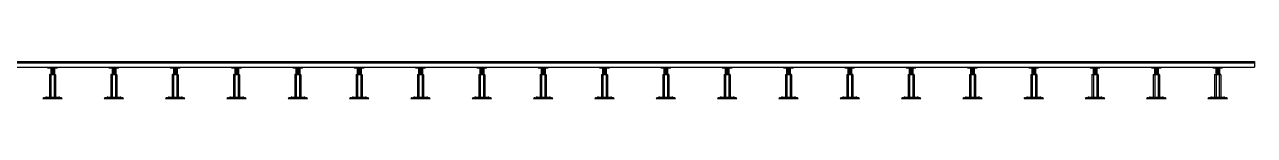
# Model space of a CAD drawing. Header units: millimetres. Extents: x 19868 to 801382, y -4805 to 85279.
# Drawn here: x 94124 to 99138, y 42129 to 42279 of the extents above; entities that cross this region are included whole.
import ezdxf

# ---------------------------------------------------------------- set-up
doc = ezdxf.new("R2010")
doc.units = ezdxf.units.MM
doc.header["$LTSCALE"] = 250
for name, color, linetype in [('A-ELE-4', 4, 'Continuous'), ('A-ELE-8', 8, 'Continuous'), ('GES', 7, 'Continuous')]:
    doc.layers.add(name, color=color, linetype=linetype)

# ---------------------------------------------------------------- blocks, each defined once
blk = doc.blocks.new('*U138')
at = {"layer": 'A-ELE-4'}
blk.add_line((-11, 0), (8787.8, 0), dxfattribs=at)
at = {"layer": 'A-ELE-8'}
for p, q in [((-11, -23), (-11, 0)), ((8787.8, 0), (8787.8, -23)), ((-11, -5), (8787.8, -5)), ((-11, -23), (8787.8, -23))]:
    blk.add_line(p, q, dxfattribs=at)
blk = doc.blocks.new('*U137')
at = {"layer": 'GES', "color": 8}
for p, q in [((42845, 2017, 0), (42845, 2019.5, 0)), ((42845, 2019.5, 0), (42885, 2019.5, 0)), ((42845, 2017, 0), (42885, 2017, 0)), ((42857.4, 2017, 0), (42857.4, 2007.2, 0)), ((42857.4, 2013.6, 0), (42857.4, 1989.7, 0)), ((42857.4, 2011.6, 0), (42872.6, 2011.6, 0)), ((42857.4, 2011.6, 0), (42872.6, 2011.6, 0)), ((42857.4, 2006.6, 0), (42872.6, 2006.6, 0)), ((42857.4, 2006.6, 0), (42872.6, 2006.6, 0)), ((42872.6, 2017, 0), (42872.6, 2007.2, 0)), ((42872.6, 2013.6, 0), (42872.6, 1989.7, 0)), ((42885, 2017, 0), (42885, 2019.5, 0)), ((43095, 2017, 0), (43095, 2019.5, 0)), ((43095, 2019.5, 0), (43135, 2019.5, 0)), ((43095, 2017, 0), (43135, 2017, 0)), ((43107.4, 2017, 0), (43107.4, 2007.2, 0)), ((43107.4, 2013.6, 0), (43107.4, 1989.7, 0)), ((43107.4, 2011.6, 0), (43122.6, 2011.6, 0)), ((43107.4, 2011.6, 0), (43122.6, 2011.6, 0)), ((43107.4, 2006.6, 0), (43122.6, 2006.6, 0)), ((43107.4, 2006.6, 0), (43122.6, 2006.6, 0)), ((43122.6, 2017, 0), (43122.6, 2007.2, 0)), ((43122.6, 2013.6, 0), (43122.6, 1989.7, 0)), ((43135, 2017, 0), (43135, 2019.5, 0)), ((43345, 2017, 0), (43345, 2019.5, 0)), ((43345, 2019.5, 0), (43385, 2019.5, 0)), ((43345, 2017, 0), (43385, 2017, 0)), ((43357.4, 2017, 0), (43357.4, 2007.2, 0)), ((43357.4, 2013.6, 0), (43357.4, 1989.7, 0)), ((43357.4, 2011.6, 0), (43372.6, 2011.6, 0)), ((43357.4, 2011.6, 0), (43372.6, 2011.6, 0)), ((43357.4, 2006.6, 0), (43372.6, 2006.6, 0)), ((43357.4, 2006.6, 0), (43372.6, 2006.6, 0)), ((43372.6, 2017, 0), (43372.6, 2007.2, 0)), ((43372.6, 2013.6, 0), (43372.6, 1989.7, 0)), ((43385, 2017, 0), (43385, 2019.5, 0)), ((43595, 2017, 0), (43595, 2019.5, 0)), ((43595, 2019.5, 0), (43635, 2019.5, 0)), ((43595, 2017, 0), (43635, 2017, 0)), ((43607.4, 2017, 0), (43607.4, 2007.2, 0)), ((43607.4, 2013.6, 0), (43607.4, 1989.7, 0)), ((43607.4, 2011.6, 0), (43622.6, 2011.6, 0)), ((43607.4, 2011.6, 0), (43622.6, 2011.6, 0)), ((43607.4, 2006.6, 0), (43622.6, 2006.6, 0)), ((43607.4, 2006.6, 0), (43622.6, 2006.6, 0)), ((43622.6, 2017, 0), (43622.6, 2007.2, 0)), ((43622.6, 2013.6, 0), (43622.6, 1989.7, 0)), ((43635, 2017, 0), (43635, 2019.5, 0)), ((43845, 2017, 0), (43845, 2019.5, 0)), ((43845, 2019.5, 0), (43885, 2019.5, 0)), ((43845, 2017, 0), (43885, 2017, 0)), ((43857.4, 2017, 0), (43857.4, 2007.2, 0)), ((43857.4, 2013.6, 0), (43857.4, 1989.7, 0)), ((43857.4, 2011.6, 0), (43872.6, 2011.6, 0)), ((43857.4, 2011.6, 0), (43872.6, 2011.6, 0)), ((43857.4, 2006.6, 0), (43872.6, 2006.6, 0)), ((43857.4, 2006.6, 0), (43872.6, 2006.6, 0)), ((43872.6, 2017, 0), (43872.6, 2007.2, 0)), ((43872.6, 2013.6, 0), (43872.6, 1989.7, 0)), ((43885, 2017, 0), (43885, 2019.5, 0)), ((44095, 2017, 0), (44095, 2019.5, 0)), ((44095, 2019.5, 0), (44135, 2019.5, 0)), ((44095, 2017, 0), (44135, 2017, 0)), ((44107.4, 2017, 0), (44107.4, 2007.2, 0)), ((44107.4, 2013.6, 0), (44107.4, 1989.7, 0)), ((44107.4, 2011.6, 0), (44122.6, 2011.6, 0)), ((44107.4, 2011.6, 0), (44122.6, 2011.6, 0)), ((44107.4, 2006.6, 0), (44122.6, 2006.6, 0)), ((44107.4, 2006.6, 0), (44122.6, 2006.6, 0)), ((44122.6, 2017, 0), (44122.6, 2007.2, 0)), ((44122.6, 2013.6, 0), (44122.6, 1989.7, 0)), ((44135, 2017, 0), (44135, 2019.5, 0)), ((44345, 2017, 0), (44345, 2019.5, 0)), ((44345, 2019.5, 0), (44385, 2019.5, 0)), ((44345, 2017, 0), (44385, 2017, 0)), ((44357.4, 2017, 0), (44357.4, 2007.2, 0)), ((44357.4, 2013.6, 0), (44357.4, 1989.7, 0)), ((44357.4, 2011.6, 0), (44372.6, 2011.6, 0)), ((44357.4, 2011.6, 0), (44372.6, 2011.6, 0)), ((44357.4, 2006.6, 0), (44372.6, 2006.6, 0)), ((44357.4, 2006.6, 0), (44372.6, 2006.6, 0)), ((44372.6, 2017, 0), (44372.6, 2007.2, 0)), ((44372.6, 2013.6, 0), (44372.6, 1989.7, 0)), ((44385, 2017, 0), (44385, 2019.5, 0)), ((44595, 2017, 0), (44595, 2019.5, 0)), ((44595, 2019.5, 0), (44635, 2019.5, 0)), ((44595, 2017, 0), (44635, 2017, 0)), ((44607.4, 2017, 0), (44607.4, 2007.2, 0)), ((44607.4, 2013.6, 0), (44607.4, 1989.7, 0)), ((44607.4, 2011.6, 0), (44622.6, 2011.6, 0)), ((44607.4, 2011.6, 0), (44622.6, 2011.6, 0)), ((44607.4, 2006.6, 0), (44622.6, 2006.6, 0)), ((44607.4, 2006.6, 0), (44622.6, 2006.6, 0)), ((44622.6, 2017, 0), (44622.6, 2007.2, 0)), ((44622.6, 2013.6, 0), (44622.6, 1989.7, 0)), ((44635, 2017, 0), (44635, 2019.5, 0)), ((44845, 2017, 0), (44845, 2019.5, 0)), ((44845, 2019.5, 0), (44885, 2019.5, 0)), ((44845, 2017, 0), (44885, 2017, 0)), ((44857.4, 2017, 0), (44857.4, 2007.2, 0)), ((44857.4, 2013.6, 0), (44857.4, 1989.7, 0)), ((44857.4, 2011.6, 0), (44872.6, 2011.6, 0)), ((44857.4, 2011.6, 0), (44872.6, 2011.6, 0)), ((44857.4, 2006.6, 0), (44872.6, 2006.6, 0)), ((44857.4, 2006.6, 0), (44872.6, 2006.6, 0)), ((44872.6, 2017, 0), (44872.6, 2007.2, 0)), ((44872.6, 2013.6, 0), (44872.6, 1989.7, 0)), ((44885, 2017, 0), (44885, 2019.5, 0)), ((45095, 2017, 0), (45095, 2019.5, 0)), ((45095, 2019.5, 0), (45135, 2019.5, 0)), ((45095, 2017, 0), (45135, 2017, 0)), ((45107.4, 2017, 0), (45107.4, 2007.2, 0)), ((45107.4, 2013.6, 0), (45107.4, 1989.7, 0)), ((45107.4, 2011.6, 0), (45122.6, 2011.6, 0)), ((45107.4, 2011.6, 0), (45122.6, 2011.6, 0)), ((45107.4, 2006.6, 0), (45122.6, 2006.6, 0)), ((45107.4, 2006.6, 0), (45122.6, 2006.6, 0)), ((45122.6, 2017, 0), (45122.6, 2007.2, 0)), ((45122.6, 2013.6, 0), (45122.6, 1989.7, 0)), ((45135, 2017, 0), (45135, 2019.5, 0)), ((45345, 2017, 0), (45345, 2019.5, 0)), ((45345, 2019.5, 0), (45385, 2019.5, 0)), ((45345, 2017, 0), (45385, 2017, 0)), ((45357.4, 2017, 0), (45357.4, 2007.2, 0)), ((45357.4, 2013.6, 0), (45357.4, 1989.7, 0)), ((45357.4, 2011.6, 0), (45372.6, 2011.6, 0)), ((45357.4, 2011.6, 0), (45372.6, 2011.6, 0)), ((45357.4, 2006.6, 0), (45372.6, 2006.6, 0)), ((45357.4, 2006.6, 0), (45372.6, 2006.6, 0)), ((45372.6, 2017, 0), (45372.6, 2007.2, 0)), ((45372.6, 2013.6, 0), (45372.6, 1989.7, 0)), ((45385, 2017, 0), (45385, 2019.5, 0)), ((45595, 2017, 0), (45595, 2019.5, 0)), ((45595, 2019.5, 0), (45635, 2019.5, 0)), ((45595, 2017, 0), (45635, 2017, 0)), ((45607.4, 2017, 0), (45607.4, 2007.2, 0)), ((45607.4, 2013.6, 0), (45607.4, 1989.7, 0)), ((45607.4, 2011.6, 0), (45622.6, 2011.6, 0)), ((45607.4, 2011.6, 0), (45622.6, 2011.6, 0)), ((45607.4, 2006.6, 0), (45622.6, 2006.6, 0)), ((45607.4, 2006.6, 0), (45622.6, 2006.6, 0)), ((45622.6, 2017, 0), (45622.6, 2007.2, 0)), ((45622.6, 2013.6, 0), (45622.6, 1989.7, 0)), ((45635, 2017, 0), (45635, 2019.5, 0)), ((45845, 2017, 0), (45845, 2019.5, 0)), ((45845, 2019.5, 0), (45885, 2019.5, 0)), ((45845, 2017, 0), (45885, 2017, 0)), ((45857.4, 2017, 0), (45857.4, 2007.2, 0)), ((45857.4, 2013.6, 0), (45857.4, 1989.7, 0)), ((45857.4, 2011.6, 0), (45872.6, 2011.6, 0)), ((45857.4, 2011.6, 0), (45872.6, 2011.6, 0)), ((45857.4, 2006.6, 0), (45872.6, 2006.6, 0)), ((45857.4, 2006.6, 0), (45872.6, 2006.6, 0)), ((45872.6, 2017, 0), (45872.6, 2007.2, 0)), ((45872.6, 2013.6, 0), (45872.6, 1989.7, 0)), ((45885, 2017, 0), (45885, 2019.5, 0)), ((46095, 2017, 0), (46095, 2019.5, 0)), ((46095, 2019.5, 0), (46135, 2019.5, 0)), ((46095, 2017, 0), (46135, 2017, 0)), ((46107.4, 2017, 0), (46107.4, 2007.2, 0)), ((46107.4, 2013.6, 0), (46107.4, 1989.7, 0)), ((46107.4, 2011.6, 0), (46122.6, 2011.6, 0)), ((46107.4, 2011.6, 0), (46122.6, 2011.6, 0)), ((46107.4, 2006.6, 0), (46122.6, 2006.6, 0)), ((46107.4, 2006.6, 0), (46122.6, 2006.6, 0)), ((46122.6, 2017, 0), (46122.6, 2007.2, 0)), ((46122.6, 2013.6, 0), (46122.6, 1989.7, 0)), ((46135, 2017, 0), (46135, 2019.5, 0)), ((46345, 2017, 0), (46345, 2019.5, 0)), ((46345, 2019.5, 0), (46385, 2019.5, 0)), ((46345, 2017, 0), (46385, 2017, 0)), ((46357.4, 2017, 0), (46357.4, 2007.2, 0)), ((46357.4, 2013.6, 0), (46357.4, 1989.7, 0)), ((46357.4, 2011.6, 0), (46372.6, 2011.6, 0)), ((46357.4, 2011.6, 0), (46372.6, 2011.6, 0)), ((46357.4, 2006.6, 0), (46372.6, 2006.6, 0)), ((46357.4, 2006.6, 0), (46372.6, 2006.6, 0)), ((46372.6, 2017, 0), (46372.6, 2007.2, 0)), ((46372.6, 2013.6, 0), (46372.6, 1989.7, 0)), ((46385, 2017, 0), (46385, 2019.5, 0)), ((46595, 2017, 0), (46595, 2019.5, 0)), ((46595, 2019.5, 0), (46635, 2019.5, 0)), ((46595, 2017, 0), (46635, 2017, 0)), ((46607.4, 2017, 0), (46607.4, 2007.2, 0)), ((46607.4, 2013.6, 0), (46607.4, 1989.7, 0)), ((46607.4, 2011.6, 0), (46622.6, 2011.6, 0)), ((46607.4, 2011.6, 0), (46622.6, 2011.6, 0)), ((46607.4, 2006.6, 0), (46622.6, 2006.6, 0)), ((46607.4, 2006.6, 0), (46622.6, 2006.6, 0)), ((46622.6, 2017, 0), (46622.6, 2007.2, 0)), ((46622.6, 2013.6, 0), (46622.6, 1989.7, 0)), ((46635, 2017, 0), (46635, 2019.5, 0)), ((46845, 2017, 0), (46845, 2019.5, 0)), ((46845, 2019.5, 0), (46885, 2019.5, 0)), ((46845, 2017, 0), (46885, 2017, 0)), ((46857.4, 2017, 0), (46857.4, 2007.2, 0)), ((46857.4, 2013.6, 0), (46857.4, 1989.7, 0)), ((46857.4, 2011.6, 0), (46872.6, 2011.6, 0)), ((46857.4, 2011.6, 0), (46872.6, 2011.6, 0)), ((46857.4, 2006.6, 0), (46872.6, 2006.6, 0)), ((46857.4, 2006.6, 0), (46872.6, 2006.6, 0)), ((46872.6, 2017, 0), (46872.6, 2007.2, 0)), ((46872.6, 2013.6, 0), (46872.6, 1989.7, 0)), ((46885, 2017, 0), (46885, 2019.5, 0)), ((47095, 2017, 0), (47095, 2019.5, 0)), ((47095, 2019.5, 0), (47135, 2019.5, 0)), ((47095, 2017, 0), (47135, 2017, 0)), ((47107.4, 2017, 0), (47107.4, 2007.2, 0)), ((47107.4, 2013.6, 0), (47107.4, 1989.7, 0)), ((47107.4, 2011.6, 0), (47122.6, 2011.6, 0)), ((47107.4, 2011.6, 0), (47122.6, 2011.6, 0)), ((47107.4, 2006.6, 0), (47122.6, 2006.6, 0)), ((47107.4, 2006.6, 0), (47122.6, 2006.6, 0)), ((47122.6, 2017, 0), (47122.6, 2007.2, 0)), ((47122.6, 2013.6, 0), (47122.6, 1989.7, 0)), ((47135, 2017, 0), (47135, 2019.5, 0)), ((47345, 2017, 0), (47345, 2019.5, 0)), ((47345, 2019.5, 0), (47385, 2019.5, 0)), ((47345, 2017, 0), (47385, 2017, 0)), ((47357.4, 2017, 0), (47357.4, 2007.2, 0)), ((47357.4, 2013.6, 0), (47357.4, 1989.7, 0)), ((47357.4, 2011.6, 0), (47372.6, 2011.6, 0)), ((47357.4, 2011.6, 0), (47372.6, 2011.6, 0)), ((47357.4, 2006.6, 0), (47372.6, 2006.6, 0)), ((47357.4, 2006.6, 0), (47372.6, 2006.6, 0)), ((47372.6, 2017, 0), (47372.6, 2007.2, 0)), ((47372.6, 2013.6, 0), (47372.6, 1989.7, 0)), ((47385, 2017, 0), (47385, 2019.5, 0)), ((47595, 2017, 0), (47595, 2019.5, 0)), ((47595, 2019.5, 0), (47635, 2019.5, 0)), ((47595, 2017, 0), (47635, 2017, 0)), ((47607.4, 2017, 0), (47607.4, 2007.2, 0)), ((47607.4, 2013.6, 0), (47607.4, 1989.7, 0)), ((47607.4, 2011.6, 0), (47622.6, 2011.6, 0)), ((47607.4, 2011.6, 0), (47622.6, 2011.6, 0)), ((47607.4, 2006.6, 0), (47622.6, 2006.6, 0)), ((47607.4, 2006.6, 0), (47622.6, 2006.6, 0)), ((47622.6, 2017, 0), (47622.6, 2007.2, 0)), ((47622.6, 2013.6, 0), (47622.6, 1989.7, 0)), ((47635, 2017, 0), (47635, 2019.5, 0)), ((42852.6, 1988.9, 0), (42852.6, 1898, 0)), ((42853.4, 1989.7, 0), (42857.6, 1989.7, 0)), ((42857.4, 2001.6, 0), (42872.6, 2001.6, 0)), ((42857.4, 2001.6, 0), (42872.6, 2001.6, 0)), ((42857.4, 1996.6, 0), (42872.6, 1996.6, 0)), ((42857.4, 1996.6, 0), (42872.6, 1996.6, 0)), ((42857.4, 1991.6, 0), (42872.6, 1991.6, 0)), ((42857.4, 1991.6, 0), (42872.6, 1991.6, 0)), ((42857.6, 1989.7, 0), (42872.6, 1989.7, 0)), ((42858.4, 1988.9, 0), (42858.4, 1898, 0)), ((42859.2, 1989.7, 0), (42870.9, 1989.7, 0)), ((42871.7, 1988.9, 0), (42871.7, 1898, 0)), ((42872.6, 1989.7, 0), (42876.7, 1989.7, 0)), ((42877.6, 1988.9, 0), (42877.6, 1898, 0)), ((43102.6, 1988.9, 0), (43102.6, 1898, 0)), ((43103.4, 1989.7, 0), (43107.6, 1989.7, 0)), ((43107.4, 2001.6, 0), (43122.6, 2001.6, 0)), ((43107.4, 2001.6, 0), (43122.6, 2001.6, 0)), ((43107.4, 1996.6, 0), (43122.6, 1996.6, 0)), ((43107.4, 1996.6, 0), (43122.6, 1996.6, 0)), ((43107.4, 1991.6, 0), (43122.6, 1991.6, 0)), ((43107.4, 1991.6, 0), (43122.6, 1991.6, 0)), ((43107.6, 1989.7, 0), (43122.6, 1989.7, 0)), ((43108.4, 1988.9, 0), (43108.4, 1898, 0)), ((43109.2, 1989.7, 0), (43120.9, 1989.7, 0)), ((43121.7, 1988.9, 0), (43121.7, 1898, 0)), ((43122.6, 1989.7, 0), (43126.7, 1989.7, 0)), ((43127.6, 1988.9, 0), (43127.6, 1898, 0)), ((43352.6, 1988.9, 0), (43352.6, 1898, 0)), ((43353.4, 1989.7, 0), (43357.6, 1989.7, 0)), ((43357.4, 2001.6, 0), (43372.6, 2001.6, 0)), ((43357.4, 2001.6, 0), (43372.6, 2001.6, 0)), ((43357.4, 1996.6, 0), (43372.6, 1996.6, 0)), ((43357.4, 1996.6, 0), (43372.6, 1996.6, 0)), ((43357.4, 1991.6, 0), (43372.6, 1991.6, 0)), ((43357.4, 1991.6, 0), (43372.6, 1991.6, 0)), ((43357.6, 1989.7, 0), (43372.6, 1989.7, 0)), ((43358.4, 1988.9, 0), (43358.4, 1898, 0)), ((43359.2, 1989.7, 0), (43370.9, 1989.7, 0)), ((43371.7, 1988.9, 0), (43371.7, 1898, 0)), ((43372.6, 1989.7, 0), (43376.7, 1989.7, 0)), ((43377.6, 1988.9, 0), (43377.6, 1898, 0)), ((43602.6, 1988.9, 0), (43602.6, 1898, 0)), ((43603.4, 1989.7, 0), (43607.6, 1989.7, 0)), ((43607.4, 2001.6, 0), (43622.6, 2001.6, 0)), ((43607.4, 2001.6, 0), (43622.6, 2001.6, 0)), ((43607.4, 1996.6, 0), (43622.6, 1996.6, 0)), ((43607.4, 1996.6, 0), (43622.6, 1996.6, 0)), ((43607.4, 1991.6, 0), (43622.6, 1991.6, 0)), ((43607.4, 1991.6, 0), (43622.6, 1991.6, 0)), ((43607.6, 1989.7, 0), (43622.6, 1989.7, 0)), ((43608.4, 1988.9, 0), (43608.4, 1898, 0)), ((43609.2, 1989.7, 0), (43620.9, 1989.7, 0)), ((43621.7, 1988.9, 0), (43621.7, 1898, 0)), ((43622.6, 1989.7, 0), (43626.7, 1989.7, 0)), ((43627.6, 1988.9, 0), (43627.6, 1898, 0)), ((43852.6, 1988.9, 0), (43852.6, 1898, 0)), ((43853.4, 1989.7, 0), (43857.6, 1989.7, 0)), ((43857.4, 2001.6, 0), (43872.6, 2001.6, 0)), ((43857.4, 2001.6, 0), (43872.6, 2001.6, 0)), ((43857.4, 1996.6, 0), (43872.6, 1996.6, 0)), ((43857.4, 1996.6, 0), (43872.6, 1996.6, 0)), ((43857.4, 1991.6, 0), (43872.6, 1991.6, 0)), ((43857.4, 1991.6, 0), (43872.6, 1991.6, 0)), ((43857.6, 1989.7, 0), (43872.6, 1989.7, 0)), ((43858.4, 1988.9, 0), (43858.4, 1898, 0)), ((43859.2, 1989.7, 0), (43870.9, 1989.7, 0)), ((43871.7, 1988.9, 0), (43871.7, 1898, 0)), ((43872.6, 1989.7, 0), (43876.7, 1989.7, 0)), ((43877.6, 1988.9, 0), (43877.6, 1898, 0)), ((44102.6, 1988.9, 0), (44102.6, 1898, 0)), ((44103.4, 1989.7, 0), (44107.6, 1989.7, 0)), ((44107.4, 2001.6, 0), (44122.6, 2001.6, 0)), ((44107.4, 2001.6, 0), (44122.6, 2001.6, 0)), ((44107.4, 1996.6, 0), (44122.6, 1996.6, 0)), ((44107.4, 1996.6, 0), (44122.6, 1996.6, 0)), ((44107.4, 1991.6, 0), (44122.6, 1991.6, 0)), ((44107.4, 1991.6, 0), (44122.6, 1991.6, 0)), ((44107.6, 1989.7, 0), (44122.6, 1989.7, 0)), ((44108.4, 1988.9, 0), (44108.4, 1898, 0)), ((44109.2, 1989.7, 0), (44120.9, 1989.7, 0)), ((44121.7, 1988.9, 0), (44121.7, 1898, 0)), ((44122.6, 1989.7, 0), (44126.7, 1989.7, 0)), ((44127.6, 1988.9, 0), (44127.6, 1898, 0)), ((44352.6, 1988.9, 0), (44352.6, 1898, 0)), ((44353.4, 1989.7, 0), (44357.6, 1989.7, 0)), ((44357.4, 2001.6, 0), (44372.6, 2001.6, 0)), ((44357.4, 2001.6, 0), (44372.6, 2001.6, 0)), ((44357.4, 1996.6, 0), (44372.6, 1996.6, 0)), ((44357.4, 1996.6, 0), (44372.6, 1996.6, 0)), ((44357.4, 1991.6, 0), (44372.6, 1991.6, 0)), ((44357.4, 1991.6, 0), (44372.6, 1991.6, 0)), ((44357.6, 1989.7, 0), (44372.6, 1989.7, 0)), ((44358.4, 1988.9, 0), (44358.4, 1898, 0)), ((44359.2, 1989.7, 0), (44370.9, 1989.7, 0)), ((44371.7, 1988.9, 0), (44371.7, 1898, 0)), ((44372.6, 1989.7, 0), (44376.7, 1989.7, 0)), ((44377.6, 1988.9, 0), (44377.6, 1898, 0)), ((44602.6, 1988.9, 0), (44602.6, 1898, 0)), ((44603.4, 1989.7, 0), (44607.6, 1989.7, 0)), ((44607.4, 2001.6, 0), (44622.6, 2001.6, 0)), ((44607.4, 2001.6, 0), (44622.6, 2001.6, 0)), ((44607.4, 1996.6, 0), (44622.6, 1996.6, 0)), ((44607.4, 1996.6, 0), (44622.6, 1996.6, 0)), ((44607.4, 1991.6, 0), (44622.6, 1991.6, 0)), ((44607.4, 1991.6, 0), (44622.6, 1991.6, 0)), ((44607.6, 1989.7, 0), (44622.6, 1989.7, 0)), ((44608.4, 1988.9, 0), (44608.4, 1898, 0)), ((44609.2, 1989.7, 0), (44620.9, 1989.7, 0)), ((44621.7, 1988.9, 0), (44621.7, 1898, 0)), ((44622.6, 1989.7, 0), (44626.7, 1989.7, 0)), ((44627.6, 1988.9, 0), (44627.6, 1898, 0)), ((44852.6, 1988.9, 0), (44852.6, 1898, 0)), ((44853.4, 1989.7, 0), (44857.6, 1989.7, 0)), ((44857.4, 2001.6, 0), (44872.6, 2001.6, 0)), ((44857.4, 2001.6, 0), (44872.6, 2001.6, 0)), ((44857.4, 1996.6, 0), (44872.6, 1996.6, 0)), ((44857.4, 1996.6, 0), (44872.6, 1996.6, 0)), ((44857.4, 1991.6, 0), (44872.6, 1991.6, 0)), ((44857.4, 1991.6, 0), (44872.6, 1991.6, 0)), ((44857.6, 1989.7, 0), (44872.6, 1989.7, 0)), ((44858.4, 1988.9, 0), (44858.4, 1898, 0)), ((44859.2, 1989.7, 0), (44870.9, 1989.7, 0)), ((44871.7, 1988.9, 0), (44871.7, 1898, 0)), ((44872.6, 1989.7, 0), (44876.7, 1989.7, 0)), ((44877.6, 1988.9, 0), (44877.6, 1898, 0)), ((45102.6, 1988.9, 0), (45102.6, 1898, 0)), ((45103.4, 1989.7, 0), (45107.6, 1989.7, 0)), ((45107.4, 2001.6, 0), (45122.6, 2001.6, 0)), ((45107.4, 2001.6, 0), (45122.6, 2001.6, 0)), ((45107.4, 1996.6, 0), (45122.6, 1996.6, 0)), ((45107.4, 1996.6, 0), (45122.6, 1996.6, 0)), ((45107.4, 1991.6, 0), (45122.6, 1991.6, 0)), ((45107.4, 1991.6, 0), (45122.6, 1991.6, 0)), ((45107.6, 1989.7, 0), (45122.6, 1989.7, 0)), ((45108.4, 1988.9, 0), (45108.4, 1898, 0)), ((45109.2, 1989.7, 0), (45120.9, 1989.7, 0)), ((45121.7, 1988.9, 0), (45121.7, 1898, 0)), ((45122.6, 1989.7, 0), (45126.7, 1989.7, 0)), ((45127.6, 1988.9, 0), (45127.6, 1898, 0)), ((45352.6, 1988.9, 0), (45352.6, 1898, 0)), ((45353.4, 1989.7, 0), (45357.6, 1989.7, 0)), ((45357.4, 2001.6, 0), (45372.6, 2001.6, 0)), ((45357.4, 2001.6, 0), (45372.6, 2001.6, 0)), ((45357.4, 1996.6, 0), (45372.6, 1996.6, 0)), ((45357.4, 1996.6, 0), (45372.6, 1996.6, 0)), ((45357.4, 1991.6, 0), (45372.6, 1991.6, 0)), ((45357.4, 1991.6, 0), (45372.6, 1991.6, 0)), ((45357.6, 1989.7, 0), (45372.6, 1989.7, 0)), ((45358.4, 1988.9, 0), (45358.4, 1898, 0)), ((45359.2, 1989.7, 0), (45370.9, 1989.7, 0)), ((45371.7, 1988.9, 0), (45371.7, 1898, 0)), ((45372.6, 1989.7, 0), (45376.7, 1989.7, 0)), ((45377.6, 1988.9, 0), (45377.6, 1898, 0)), ((45602.6, 1988.9, 0), (45602.6, 1898, 0)), ((45603.4, 1989.7, 0), (45607.6, 1989.7, 0)), ((45607.4, 2001.6, 0), (45622.6, 2001.6, 0)), ((45607.4, 2001.6, 0), (45622.6, 2001.6, 0)), ((45607.4, 1996.6, 0), (45622.6, 1996.6, 0)), ((45607.4, 1996.6, 0), (45622.6, 1996.6, 0)), ((45607.4, 1991.6, 0), (45622.6, 1991.6, 0)), ((45607.4, 1991.6, 0), (45622.6, 1991.6, 0)), ((45607.6, 1989.7, 0), (45622.6, 1989.7, 0)), ((45608.4, 1988.9, 0), (45608.4, 1898, 0)), ((45609.2, 1989.7, 0), (45620.9, 1989.7, 0)), ((45621.7, 1988.9, 0), (45621.7, 1898, 0)), ((45622.6, 1989.7, 0), (45626.7, 1989.7, 0)), ((45627.6, 1988.9, 0), (45627.6, 1898, 0)), ((45852.6, 1988.9, 0), (45852.6, 1898, 0)), ((45853.4, 1989.7, 0), (45857.6, 1989.7, 0)), ((45857.4, 2001.6, 0), (45872.6, 2001.6, 0)), ((45857.4, 2001.6, 0), (45872.6, 2001.6, 0)), ((45857.4, 1996.6, 0), (45872.6, 1996.6, 0)), ((45857.4, 1996.6, 0), (45872.6, 1996.6, 0)), ((45857.4, 1991.6, 0), (45872.6, 1991.6, 0)), ((45857.4, 1991.6, 0), (45872.6, 1991.6, 0)), ((45857.6, 1989.7, 0), (45872.6, 1989.7, 0)), ((45858.4, 1988.9, 0), (45858.4, 1898, 0)), ((45859.2, 1989.7, 0), (45870.9, 1989.7, 0)), ((45871.7, 1988.9, 0), (45871.7, 1898, 0)), ((45872.6, 1989.7, 0), (45876.7, 1989.7, 0)), ((45877.6, 1988.9, 0), (45877.6, 1898, 0)), ((46102.6, 1988.9, 0), (46102.6, 1898, 0)), ((46103.4, 1989.7, 0), (46107.6, 1989.7, 0)), ((46107.4, 2001.6, 0), (46122.6, 2001.6, 0)), ((46107.4, 2001.6, 0), (46122.6, 2001.6, 0)), ((46107.4, 1996.6, 0), (46122.6, 1996.6, 0)), ((46107.4, 1996.6, 0), (46122.6, 1996.6, 0)), ((46107.4, 1991.6, 0), (46122.6, 1991.6, 0)), ((46107.4, 1991.6, 0), (46122.6, 1991.6, 0)), ((46107.6, 1989.7, 0), (46122.6, 1989.7, 0)), ((46108.4, 1988.9, 0), (46108.4, 1898, 0)), ((46109.2, 1989.7, 0), (46120.9, 1989.7, 0)), ((46121.7, 1988.9, 0), (46121.7, 1898, 0)), ((46122.6, 1989.7, 0), (46126.7, 1989.7, 0)), ((46127.6, 1988.9, 0), (46127.6, 1898, 0)), ((46352.6, 1988.9, 0), (46352.6, 1898, 0)), ((46353.4, 1989.7, 0), (46357.6, 1989.7, 0)), ((46357.4, 2001.6, 0), (46372.6, 2001.6, 0)), ((46357.4, 2001.6, 0), (46372.6, 2001.6, 0)), ((46357.4, 1996.6, 0), (46372.6, 1996.6, 0)), ((46357.4, 1996.6, 0), (46372.6, 1996.6, 0)), ((46357.4, 1991.6, 0), (46372.6, 1991.6, 0)), ((46357.4, 1991.6, 0), (46372.6, 1991.6, 0)), ((46357.6, 1989.7, 0), (46372.6, 1989.7, 0)), ((46358.4, 1988.9, 0), (46358.4, 1898, 0)), ((46359.2, 1989.7, 0), (46370.9, 1989.7, 0)), ((46371.7, 1988.9, 0), (46371.7, 1898, 0)), ((46372.6, 1989.7, 0), (46376.7, 1989.7, 0)), ((46377.6, 1988.9, 0), (46377.6, 1898, 0)), ((46602.6, 1988.9, 0), (46602.6, 1898, 0)), ((46603.4, 1989.7, 0), (46607.6, 1989.7, 0)), ((46607.4, 2001.6, 0), (46622.6, 2001.6, 0)), ((46607.4, 2001.6, 0), (46622.6, 2001.6, 0)), ((46607.4, 1996.6, 0), (46622.6, 1996.6, 0)), ((46607.4, 1996.6, 0), (46622.6, 1996.6, 0)), ((46607.4, 1991.6, 0), (46622.6, 1991.6, 0)), ((46607.4, 1991.6, 0), (46622.6, 1991.6, 0)), ((46607.6, 1989.7, 0), (46622.6, 1989.7, 0)), ((46608.4, 1988.9, 0), (46608.4, 1898, 0)), ((46609.2, 1989.7, 0), (46620.9, 1989.7, 0)), ((46621.7, 1988.9, 0), (46621.7, 1898, 0)), ((46622.6, 1989.7, 0), (46626.7, 1989.7, 0)), ((46627.6, 1988.9, 0), (46627.6, 1898, 0)), ((46852.6, 1988.9, 0), (46852.6, 1898, 0)), ((46853.4, 1989.7, 0), (46857.6, 1989.7, 0)), ((46857.4, 2001.6, 0), (46872.6, 2001.6, 0)), ((46857.4, 2001.6, 0), (46872.6, 2001.6, 0)), ((46857.4, 1996.6, 0), (46872.6, 1996.6, 0)), ((46857.4, 1996.6, 0), (46872.6, 1996.6, 0)), ((46857.4, 1991.6, 0), (46872.6, 1991.6, 0)), ((46857.4, 1991.6, 0), (46872.6, 1991.6, 0)), ((46857.6, 1989.7, 0), (46872.6, 1989.7, 0)), ((46858.4, 1988.9, 0), (46858.4, 1898, 0)), ((46859.2, 1989.7, 0), (46870.9, 1989.7, 0)), ((46871.7, 1988.9, 0), (46871.7, 1898, 0)), ((46872.6, 1989.7, 0), (46876.7, 1989.7, 0)), ((46877.6, 1988.9, 0), (46877.6, 1898, 0)), ((47102.6, 1988.9, 0), (47102.6, 1898, 0)), ((47103.4, 1989.7, 0), (47107.6, 1989.7, 0)), ((47107.4, 2001.6, 0), (47122.6, 2001.6, 0)), ((47107.4, 2001.6, 0), (47122.6, 2001.6, 0)), ((47107.4, 1996.6, 0), (47122.6, 1996.6, 0)), ((47107.4, 1996.6, 0), (47122.6, 1996.6, 0)), ((47107.4, 1991.6, 0), (47122.6, 1991.6, 0)), ((47107.4, 1991.6, 0), (47122.6, 1991.6, 0)), ((47107.6, 1989.7, 0), (47122.6, 1989.7, 0)), ((47108.4, 1988.9, 0), (47108.4, 1898, 0)), ((47109.2, 1989.7, 0), (47120.9, 1989.7, 0)), ((47121.7, 1988.9, 0), (47121.7, 1898, 0)), ((47122.6, 1989.7, 0), (47126.7, 1989.7, 0)), ((47127.6, 1988.9, 0), (47127.6, 1898, 0)), ((47352.6, 1988.9, 0), (47352.6, 1898, 0)), ((47353.4, 1989.7, 0), (47357.6, 1989.7, 0)), ((47357.4, 2001.6, 0), (47372.6, 2001.6, 0)), ((47357.4, 2001.6, 0), (47372.6, 2001.6, 0)), ((47357.4, 1996.6, 0), (47372.6, 1996.6, 0)), ((47357.4, 1996.6, 0), (47372.6, 1996.6, 0)), ((47357.4, 1991.6, 0), (47372.6, 1991.6, 0)), ((47357.4, 1991.6, 0), (47372.6, 1991.6, 0)), ((47357.6, 1989.7, 0), (47372.6, 1989.7, 0)), ((47358.4, 1988.9, 0), (47358.4, 1898, 0)), ((47359.2, 1989.7, 0), (47370.9, 1989.7, 0)), ((47371.7, 1988.9, 0), (47371.7, 1898, 0)), ((47372.6, 1989.7, 0), (47376.7, 1989.7, 0)), ((47377.6, 1988.9, 0), (47377.6, 1898, 0)), ((47602.6, 1988.9, 0), (47602.6, 1898, 0)), ((47603.4, 1989.7, 0), (47607.6, 1989.7, 0)), ((47607.4, 2001.6, 0), (47622.6, 2001.6, 0)), ((47607.4, 2001.6, 0), (47622.6, 2001.6, 0)), ((47607.4, 1996.6, 0), (47622.6, 1996.6, 0)), ((47607.4, 1996.6, 0), (47622.6, 1996.6, 0)), ((47607.4, 1991.6, 0), (47622.6, 1991.6, 0)), ((47607.4, 1991.6, 0), (47622.6, 1991.6, 0)), ((47607.6, 1989.7, 0), (47622.6, 1989.7, 0)), ((47608.4, 1988.9, 0), (47608.4, 1898, 0)), ((47609.2, 1989.7, 0), (47620.9, 1989.7, 0)), ((47621.7, 1988.9, 0), (47621.7, 1898, 0)), ((47622.6, 1989.7, 0), (47626.7, 1989.7, 0)), ((47627.6, 1988.9, 0), (47627.6, 1898, 0)), ((42825.4, 1892.5), (42904.8, 1892.5, 0)), ((42831.7, 1895.4), (42898.4, 1895.4)), ((42840.2, 1897.7), (42890.3, 1897.7)), ((42853.4, 1897.2, 0), (42857.6, 1897.2, 0)), ((42856.7, 1897.2, 0), (42856.7, 1897.7)), ((42857.6, 1897.2, 0), (42872.6, 1897.2, 0)), ((42872.6, 1897.2, 0), (42876.7, 1897.2, 0)), ((42873.4, 1897.2, 0), (42873.4, 1897.7)), ((43075.4, 1892.5), (43154.8, 1892.5, 0)), ((43081.7, 1895.4), (43148.4, 1895.4)), ((43090.2, 1897.7), (43140.3, 1897.7)), ((43103.4, 1897.2, 0), (43107.6, 1897.2, 0)), ((43106.7, 1897.2, 0), (43106.7, 1897.7)), ((43107.6, 1897.2, 0), (43122.6, 1897.2, 0)), ((43122.6, 1897.2, 0), (43126.7, 1897.2, 0)), ((43123.4, 1897.2, 0), (43123.4, 1897.7)), ((43325.4, 1892.5), (43404.8, 1892.5, 0)), ((43331.7, 1895.4), (43398.4, 1895.4)), ((43340.2, 1897.7), (43390.3, 1897.7)), ((43353.4, 1897.2, 0), (43357.6, 1897.2, 0)), ((43356.7, 1897.2, 0), (43356.7, 1897.7)), ((43357.6, 1897.2, 0), (43372.6, 1897.2, 0)), ((43372.6, 1897.2, 0), (43376.7, 1897.2, 0)), ((43373.4, 1897.2, 0), (43373.4, 1897.7)), ((43575.4, 1892.5), (43654.8, 1892.5, 0)), ((43581.7, 1895.4), (43648.4, 1895.4)), ((43590.2, 1897.7), (43640.3, 1897.7)), ((43603.4, 1897.2, 0), (43607.6, 1897.2, 0)), ((43606.7, 1897.2, 0), (43606.7, 1897.7)), ((43607.6, 1897.2, 0), (43622.6, 1897.2, 0)), ((43622.6, 1897.2, 0), (43626.7, 1897.2, 0)), ((43623.4, 1897.2, 0), (43623.4, 1897.7)), ((43825.4, 1892.5), (43904.8, 1892.5, 0)), ((43831.7, 1895.4), (43898.4, 1895.4)), ((43840.2, 1897.7), (43890.3, 1897.7)), ((43853.4, 1897.2, 0), (43857.6, 1897.2, 0)), ((43856.7, 1897.2, 0), (43856.7, 1897.7)), ((43857.6, 1897.2, 0), (43872.6, 1897.2, 0)), ((43872.6, 1897.2, 0), (43876.7, 1897.2, 0)), ((43873.4, 1897.2, 0), (43873.4, 1897.7)), ((44075.4, 1892.5), (44154.8, 1892.5, 0)), ((44081.7, 1895.4), (44148.4, 1895.4)), ((44090.2, 1897.7), (44140.3, 1897.7)), ((44103.4, 1897.2, 0), (44107.6, 1897.2, 0)), ((44106.7, 1897.2, 0), (44106.7, 1897.7)), ((44107.6, 1897.2, 0), (44122.6, 1897.2, 0)), ((44122.6, 1897.2, 0), (44126.7, 1897.2, 0)), ((44123.4, 1897.2, 0), (44123.4, 1897.7)), ((44325.4, 1892.5), (44404.8, 1892.5, 0)), ((44331.7, 1895.4), (44398.4, 1895.4)), ((44340.2, 1897.7), (44390.3, 1897.7)), ((44353.4, 1897.2, 0), (44357.6, 1897.2, 0)), ((44356.7, 1897.2, 0), (44356.7, 1897.7)), ((44357.6, 1897.2, 0), (44372.6, 1897.2, 0)), ((44372.6, 1897.2, 0), (44376.7, 1897.2, 0)), ((44373.4, 1897.2, 0), (44373.4, 1897.7)), ((44575.4, 1892.5), (44654.8, 1892.5, 0)), ((44581.7, 1895.4), (44648.4, 1895.4)), ((44590.2, 1897.7), (44640.3, 1897.7)), ((44603.4, 1897.2, 0), (44607.6, 1897.2, 0)), ((44606.7, 1897.2, 0), (44606.7, 1897.7)), ((44607.6, 1897.2, 0), (44622.6, 1897.2, 0)), ((44622.6, 1897.2, 0), (44626.7, 1897.2, 0)), ((44623.4, 1897.2, 0), (44623.4, 1897.7)), ((44825.4, 1892.5), (44904.8, 1892.5, 0)), ((44831.7, 1895.4), (44898.4, 1895.4)), ((44840.2, 1897.7), (44890.3, 1897.7)), ((44853.4, 1897.2, 0), (44857.6, 1897.2, 0)), ((44856.7, 1897.2, 0), (44856.7, 1897.7)), ((44857.6, 1897.2, 0), (44872.6, 1897.2, 0)), ((44872.6, 1897.2, 0), (44876.7, 1897.2, 0)), ((44873.4, 1897.2, 0), (44873.4, 1897.7)), ((45075.4, 1892.5), (45154.8, 1892.5, 0)), ((45081.7, 1895.4), (45148.4, 1895.4)), ((45090.2, 1897.7), (45140.3, 1897.7)), ((45103.4, 1897.2, 0), (45107.6, 1897.2, 0)), ((45106.7, 1897.2, 0), (45106.7, 1897.7)), ((45107.6, 1897.2, 0), (45122.6, 1897.2, 0)), ((45122.6, 1897.2, 0), (45126.7, 1897.2, 0)), ((45123.4, 1897.2, 0), (45123.4, 1897.7)), ((45325.4, 1892.5), (45404.8, 1892.5, 0)), ((45331.7, 1895.4), (45398.4, 1895.4)), ((45340.2, 1897.7), (45390.3, 1897.7)), ((45353.4, 1897.2, 0), (45357.6, 1897.2, 0)), ((45356.7, 1897.2, 0), (45356.7, 1897.7)), ((45357.6, 1897.2, 0), (45372.6, 1897.2, 0)), ((45372.6, 1897.2, 0), (45376.7, 1897.2, 0)), ((45373.4, 1897.2, 0), (45373.4, 1897.7)), ((45575.4, 1892.5), (45654.8, 1892.5, 0)), ((45581.7, 1895.4), (45648.4, 1895.4)), ((45590.2, 1897.7), (45640.3, 1897.7)), ((45603.4, 1897.2, 0), (45607.6, 1897.2, 0)), ((45606.7, 1897.2, 0), (45606.7, 1897.7)), ((45607.6, 1897.2, 0), (45622.6, 1897.2, 0)), ((45622.6, 1897.2, 0), (45626.7, 1897.2, 0)), ((45623.4, 1897.2, 0), (45623.4, 1897.7)), ((45825.4, 1892.5), (45904.8, 1892.5, 0)), ((45831.7, 1895.4), (45898.4, 1895.4)), ((45840.2, 1897.7), (45890.3, 1897.7)), ((45853.4, 1897.2, 0), (45857.6, 1897.2, 0)), ((45856.7, 1897.2, 0), (45856.7, 1897.7)), ((45857.6, 1897.2, 0), (45872.6, 1897.2, 0)), ((45872.6, 1897.2, 0), (45876.7, 1897.2, 0)), ((45873.4, 1897.2, 0), (45873.4, 1897.7)), ((46075.4, 1892.5), (46154.8, 1892.5, 0)), ((46081.7, 1895.4), (46148.4, 1895.4)), ((46090.2, 1897.7), (46140.3, 1897.7)), ((46103.4, 1897.2, 0), (46107.6, 1897.2, 0)), ((46106.7, 1897.2, 0), (46106.7, 1897.7)), ((46107.6, 1897.2, 0), (46122.6, 1897.2, 0)), ((46122.6, 1897.2, 0), (46126.7, 1897.2, 0)), ((46123.4, 1897.2, 0), (46123.4, 1897.7)), ((46325.4, 1892.5), (46404.8, 1892.5, 0)), ((46331.7, 1895.4), (46398.4, 1895.4)), ((46340.2, 1897.7), (46390.3, 1897.7)), ((46353.4, 1897.2, 0), (46357.6, 1897.2, 0)), ((46356.7, 1897.2, 0), (46356.7, 1897.7)), ((46357.6, 1897.2, 0), (46372.6, 1897.2, 0)), ((46372.6, 1897.2, 0), (46376.7, 1897.2, 0)), ((46373.4, 1897.2, 0), (46373.4, 1897.7)), ((46575.4, 1892.5), (46654.8, 1892.5, 0)), ((46581.7, 1895.4), (46648.4, 1895.4)), ((46590.2, 1897.7), (46640.3, 1897.7)), ((46603.4, 1897.2, 0), (46607.6, 1897.2, 0)), ((46606.7, 1897.2, 0), (46606.7, 1897.7)), ((46607.6, 1897.2, 0), (46622.6, 1897.2, 0)), ((46622.6, 1897.2, 0), (46626.7, 1897.2, 0)), ((46623.4, 1897.2, 0), (46623.4, 1897.7)), ((46825.4, 1892.5), (46904.8, 1892.5, 0)), ((46831.7, 1895.4), (46898.4, 1895.4)), ((46840.2, 1897.7), (46890.3, 1897.7)), ((46853.4, 1897.2, 0), (46857.6, 1897.2, 0)), ((46856.7, 1897.2, 0), (46856.7, 1897.7)), ((46857.6, 1897.2, 0), (46872.6, 1897.2, 0)), ((46872.6, 1897.2, 0), (46876.7, 1897.2, 0)), ((46873.4, 1897.2, 0), (46873.4, 1897.7)), ((47075.4, 1892.5), (47154.8, 1892.5, 0)), ((47081.7, 1895.4), (47148.4, 1895.4)), ((47090.2, 1897.7), (47140.3, 1897.7)), ((47103.4, 1897.2, 0), (47107.6, 1897.2, 0)), ((47106.7, 1897.2, 0), (47106.7, 1897.7)), ((47107.6, 1897.2, 0), (47122.6, 1897.2, 0)), ((47122.6, 1897.2, 0), (47126.7, 1897.2, 0)), ((47123.4, 1897.2, 0), (47123.4, 1897.7)), ((47325.4, 1892.5), (47404.8, 1892.5, 0)), ((47331.7, 1895.4), (47398.4, 1895.4)), ((47340.2, 1897.7), (47390.3, 1897.7)), ((47353.4, 1897.2, 0), (47357.6, 1897.2, 0)), ((47356.7, 1897.2, 0), (47356.7, 1897.7)), ((47357.6, 1897.2, 0), (47372.6, 1897.2, 0)), ((47372.6, 1897.2, 0), (47376.7, 1897.2, 0)), ((47373.4, 1897.2, 0), (47373.4, 1897.7)), ((47575.4, 1892.5), (47654.8, 1892.5, 0)), ((47581.7, 1895.4), (47648.4, 1895.4)), ((47590.2, 1897.7), (47640.3, 1897.7)), ((47603.4, 1897.2, 0), (47607.6, 1897.2, 0)), ((47606.7, 1897.2, 0), (47606.7, 1897.7)), ((47607.6, 1897.2, 0), (47622.6, 1897.2, 0)), ((47622.6, 1897.2, 0), (47626.7, 1897.2, 0)), ((47623.4, 1897.2, 0), (47623.4, 1897.7))]:
    blk.add_line(p, q, dxfattribs=at)
for centre, radius, start, end in [((42853.4, 1988.9, 0), 0.833, 90, 180), ((42857.6, 1988.9, 0), 0.833, 0, 90), ((42859.2, 1988.9, 0), 0.833, 90, 180), ((42870.9, 1988.9, 0), 0.833, 0, 90), ((42872.6, 1988.9, 0), 0.833, 90, 180), ((42876.7, 1988.9, 0), 0.833, 0, 90), ((43103.4, 1988.9, 0), 0.833, 90, 180), ((43107.6, 1988.9, 0), 0.833, 0, 90), ((43109.2, 1988.9, 0), 0.833, 90, 180), ((43120.9, 1988.9, 0), 0.833, 0, 90), ((43122.6, 1988.9, 0), 0.833, 90, 180), ((43126.7, 1988.9, 0), 0.833, 0, 90), ((43353.4, 1988.9, 0), 0.833, 90, 180), ((43357.6, 1988.9, 0), 0.833, 0, 90), ((43359.2, 1988.9, 0), 0.833, 90, 180), ((43370.9, 1988.9, 0), 0.833, 0, 90), ((43372.6, 1988.9, 0), 0.833, 90, 180), ((43376.7, 1988.9, 0), 0.833, 0, 90), ((43603.4, 1988.9, 0), 0.833, 90, 180), ((43607.6, 1988.9, 0), 0.833, 0, 90), ((43609.2, 1988.9, 0), 0.833, 90, 180), ((43620.9, 1988.9, 0), 0.833, 0, 90), ((43622.6, 1988.9, 0), 0.833, 90, 180), ((43626.7, 1988.9, 0), 0.833, 0, 90), ((43853.4, 1988.9, 0), 0.833, 90, 180), ((43857.6, 1988.9, 0), 0.833, 0, 90), ((43859.2, 1988.9, 0), 0.833, 90, 180), ((43870.9, 1988.9, 0), 0.833, 0, 90), ((43872.6, 1988.9, 0), 0.833, 90, 180), ((43876.7, 1988.9, 0), 0.833, 0, 90), ((44103.4, 1988.9, 0), 0.833, 90, 180), ((44107.6, 1988.9, 0), 0.833, 0, 90), ((44109.2, 1988.9, 0), 0.833, 90, 180), ((44120.9, 1988.9, 0), 0.833, 0, 90), ((44122.6, 1988.9, 0), 0.833, 90, 180), ((44126.7, 1988.9, 0), 0.833, 0, 90), ((44353.4, 1988.9, 0), 0.833, 90, 180), ((44357.6, 1988.9, 0), 0.833, 0, 90), ((44359.2, 1988.9, 0), 0.833, 90, 180), ((44370.9, 1988.9, 0), 0.833, 0, 90), ((44372.6, 1988.9, 0), 0.833, 90, 180), ((44376.7, 1988.9, 0), 0.833, 0, 90), ((44603.4, 1988.9, 0), 0.833, 90, 180), ((44607.6, 1988.9, 0), 0.833, 0, 90), ((44609.2, 1988.9, 0), 0.833, 90, 180), ((44620.9, 1988.9, 0), 0.833, 0, 90), ((44622.6, 1988.9, 0), 0.833, 90, 180), ((44626.7, 1988.9, 0), 0.833, 0, 90), ((44853.4, 1988.9, 0), 0.833, 90, 180), ((44857.6, 1988.9, 0), 0.833, 0, 90), ((44859.2, 1988.9, 0), 0.833, 90, 180), ((44870.9, 1988.9, 0), 0.833, 0, 90), ((44872.6, 1988.9, 0), 0.833, 90, 180), ((44876.7, 1988.9, 0), 0.833, 0, 90), ((45103.4, 1988.9, 0), 0.833, 90, 180), ((45107.6, 1988.9, 0), 0.833, 0, 90), ((45109.2, 1988.9, 0), 0.833, 90, 180), ((45120.9, 1988.9, 0), 0.833, 0, 90), ((45122.6, 1988.9, 0), 0.833, 90, 180), ((45126.7, 1988.9, 0), 0.833, 0, 90), ((45353.4, 1988.9, 0), 0.833, 90, 180), ((45357.6, 1988.9, 0), 0.833, 0, 90), ((45359.2, 1988.9, 0), 0.833, 90, 180), ((45370.9, 1988.9, 0), 0.833, 0, 90), ((45372.6, 1988.9, 0), 0.833, 90, 180), ((45376.7, 1988.9, 0), 0.833, 0, 90), ((45603.4, 1988.9, 0), 0.833, 90, 180), ((45607.6, 1988.9, 0), 0.833, 0, 90), ((45609.2, 1988.9, 0), 0.833, 90, 180), ((45620.9, 1988.9, 0), 0.833, 0, 90), ((45622.6, 1988.9, 0), 0.833, 90, 180), ((45626.7, 1988.9, 0), 0.833, 0, 90), ((45853.4, 1988.9, 0), 0.833, 90, 180), ((45857.6, 1988.9, 0), 0.833, 0, 90), ((45859.2, 1988.9, 0), 0.833, 90, 180), ((45870.9, 1988.9, 0), 0.833, 0, 90), ((45872.6, 1988.9, 0), 0.833, 90, 180), ((45876.7, 1988.9, 0), 0.833, 0, 90), ((46103.4, 1988.9, 0), 0.833, 90, 180), ((46107.6, 1988.9, 0), 0.833, 0, 90), ((46109.2, 1988.9, 0), 0.833, 90, 180), ((46120.9, 1988.9, 0), 0.833, 0, 90), ((46122.6, 1988.9, 0), 0.833, 90, 180), ((46126.7, 1988.9, 0), 0.833, 0, 90), ((46353.4, 1988.9, 0), 0.833, 90, 180), ((46357.6, 1988.9, 0), 0.833, 0, 90), ((46359.2, 1988.9, 0), 0.833, 90, 180), ((46370.9, 1988.9, 0), 0.833, 0, 90), ((46372.6, 1988.9, 0), 0.833, 90, 180), ((46376.7, 1988.9, 0), 0.833, 0, 90), ((46603.4, 1988.9, 0), 0.833, 90, 180), ((46607.6, 1988.9, 0), 0.833, 0, 90), ((46609.2, 1988.9, 0), 0.833, 90, 180), ((46620.9, 1988.9, 0), 0.833, 0, 90), ((46622.6, 1988.9, 0), 0.833, 90, 180), ((46626.7, 1988.9, 0), 0.833, 0, 90), ((46853.4, 1988.9, 0), 0.833, 90, 180), ((46857.6, 1988.9, 0), 0.833, 0, 90), ((46859.2, 1988.9, 0), 0.833, 90, 180), ((46870.9, 1988.9, 0), 0.833, 0, 90), ((46872.6, 1988.9, 0), 0.833, 90, 180), ((46876.7, 1988.9, 0), 0.833, 0, 90), ((47103.4, 1988.9, 0), 0.833, 90, 180), ((47107.6, 1988.9, 0), 0.833, 0, 90), ((47109.2, 1988.9, 0), 0.833, 90, 180), ((47120.9, 1988.9, 0), 0.833, 0, 90), ((47122.6, 1988.9, 0), 0.833, 90, 180), ((47126.7, 1988.9, 0), 0.833, 0, 90), ((47353.4, 1988.9, 0), 0.833, 90, 180), ((47357.6, 1988.9, 0), 0.833, 0, 90), ((47359.2, 1988.9, 0), 0.833, 90, 180), ((47370.9, 1988.9, 0), 0.833, 0, 90), ((47372.6, 1988.9, 0), 0.833, 90, 180), ((47376.7, 1988.9, 0), 0.833, 0, 90), ((47603.4, 1988.9, 0), 0.833, 90, 180), ((47607.6, 1988.9, 0), 0.833, 0, 90), ((47609.2, 1988.9, 0), 0.833, 90, 180), ((47620.9, 1988.9, 0), 0.833, 0, 90), ((47622.6, 1988.9, 0), 0.833, 90, 180), ((47626.7, 1988.9, 0), 0.833, 0, 90), ((42831.7, 1887.1), 8.33, 90, 139.756), ((42840.2, 1889.3), 8.33, 90, 132.9054), ((42853.4, 1898, 0), 0.833, 180, 270), ((42857.6, 1898, 0), 0.833, 270, 0), ((42859.2, 1898, 0), 0.833, 180, 270), ((42872.6, 1898, 0), 0.833, 180, 270), ((42876.7, 1898, 0), 0.833, 270, 0), ((42890.3, 1889.3), 8.33, 47.0946, 90), ((42898.4, 1887.1), 8.33, 40.244, 90), ((43081.7, 1887.1), 8.33, 90, 139.756), ((43090.2, 1889.3), 8.33, 90, 132.9054), ((43103.4, 1898, 0), 0.833, 180, 270), ((43107.6, 1898, 0), 0.833, 270, 0), ((43109.2, 1898, 0), 0.833, 180, 270), ((43122.6, 1898, 0), 0.833, 180, 270), ((43126.7, 1898, 0), 0.833, 270, 0), ((43140.3, 1889.3), 8.33, 47.0946, 90), ((43148.4, 1887.1), 8.33, 40.244, 90), ((43331.7, 1887.1), 8.33, 90, 139.756), ((43340.2, 1889.3), 8.33, 90, 132.9054), ((43353.4, 1898, 0), 0.833, 180, 270), ((43357.6, 1898, 0), 0.833, 270, 0), ((43359.2, 1898, 0), 0.833, 180, 270), ((43372.6, 1898, 0), 0.833, 180, 270), ((43376.7, 1898, 0), 0.833, 270, 0), ((43390.3, 1889.3), 8.33, 47.0946, 90), ((43398.4, 1887.1), 8.33, 40.244, 90), ((43581.7, 1887.1), 8.33, 90, 139.756), ((43590.2, 1889.3), 8.33, 90, 132.9054), ((43603.4, 1898, 0), 0.833, 180, 270), ((43607.6, 1898, 0), 0.833, 270, 0), ((43609.2, 1898, 0), 0.833, 180, 270), ((43622.6, 1898, 0), 0.833, 180, 270), ((43626.7, 1898, 0), 0.833, 270, 0), ((43640.3, 1889.3), 8.33, 47.0946, 90), ((43648.4, 1887.1), 8.33, 40.244, 90), ((43831.7, 1887.1), 8.33, 90, 139.756), ((43840.2, 1889.3), 8.33, 90, 132.9054), ((43853.4, 1898, 0), 0.833, 180, 270), ((43857.6, 1898, 0), 0.833, 270, 0), ((43859.2, 1898, 0), 0.833, 180, 270), ((43872.6, 1898, 0), 0.833, 180, 270), ((43876.7, 1898, 0), 0.833, 270, 0), ((43890.3, 1889.3), 8.33, 47.0946, 90), ((43898.4, 1887.1), 8.33, 40.244, 90), ((44081.7, 1887.1), 8.33, 90, 139.756), ((44090.2, 1889.3), 8.33, 90, 132.9054), ((44103.4, 1898, 0), 0.833, 180, 270), ((44107.6, 1898, 0), 0.833, 270, 0), ((44109.2, 1898, 0), 0.833, 180, 270), ((44122.6, 1898, 0), 0.833, 180, 270), ((44126.7, 1898, 0), 0.833, 270, 0), ((44140.3, 1889.3), 8.33, 47.0946, 90), ((44148.4, 1887.1), 8.33, 40.244, 90), ((44331.7, 1887.1), 8.33, 90, 139.756), ((44340.2, 1889.3), 8.33, 90, 132.9054), ((44353.4, 1898, 0), 0.833, 180, 270), ((44357.6, 1898, 0), 0.833, 270, 0), ((44359.2, 1898, 0), 0.833, 180, 270), ((44372.6, 1898, 0), 0.833, 180, 270), ((44376.7, 1898, 0), 0.833, 270, 0), ((44390.3, 1889.3), 8.33, 47.0946, 90), ((44398.4, 1887.1), 8.33, 40.244, 90), ((44581.7, 1887.1), 8.33, 90, 139.756), ((44590.2, 1889.3), 8.33, 90, 132.9054), ((44603.4, 1898, 0), 0.833, 180, 270), ((44607.6, 1898, 0), 0.833, 270, 0), ((44609.2, 1898, 0), 0.833, 180, 270), ((44622.6, 1898, 0), 0.833, 180, 270), ((44626.7, 1898, 0), 0.833, 270, 0), ((44640.3, 1889.3), 8.33, 47.0946, 90), ((44648.4, 1887.1), 8.33, 40.244, 90), ((44831.7, 1887.1), 8.33, 90, 139.756), ((44840.2, 1889.3), 8.33, 90, 132.9054), ((44853.4, 1898, 0), 0.833, 180, 270), ((44857.6, 1898, 0), 0.833, 270, 0), ((44859.2, 1898, 0), 0.833, 180, 270), ((44872.6, 1898, 0), 0.833, 180, 270), ((44876.7, 1898, 0), 0.833, 270, 0), ((44890.3, 1889.3), 8.33, 47.0946, 90), ((44898.4, 1887.1), 8.33, 40.244, 90), ((45081.7, 1887.1), 8.33, 90, 139.756), ((45090.2, 1889.3), 8.33, 90, 132.9054), ((45103.4, 1898, 0), 0.833, 180, 270), ((45107.6, 1898, 0), 0.833, 270, 0), ((45109.2, 1898, 0), 0.833, 180, 270), ((45122.6, 1898, 0), 0.833, 180, 270), ((45126.7, 1898, 0), 0.833, 270, 0), ((45140.3, 1889.3), 8.33, 47.0946, 90), ((45148.4, 1887.1), 8.33, 40.244, 90), ((45331.7, 1887.1), 8.33, 90, 139.756), ((45340.2, 1889.3), 8.33, 90, 132.9054), ((45353.4, 1898, 0), 0.833, 180, 270), ((45357.6, 1898, 0), 0.833, 270, 0), ((45359.2, 1898, 0), 0.833, 180, 270), ((45372.6, 1898, 0), 0.833, 180, 270), ((45376.7, 1898, 0), 0.833, 270, 0), ((45390.3, 1889.3), 8.33, 47.0946, 90), ((45398.4, 1887.1), 8.33, 40.244, 90), ((45581.7, 1887.1), 8.33, 90, 139.756), ((45590.2, 1889.3), 8.33, 90, 132.9054), ((45603.4, 1898, 0), 0.833, 180, 270), ((45607.6, 1898, 0), 0.833, 270, 0), ((45609.2, 1898, 0), 0.833, 180, 270), ((45622.6, 1898, 0), 0.833, 180, 270), ((45626.7, 1898, 0), 0.833, 270, 0), ((45640.3, 1889.3), 8.33, 47.0946, 90), ((45648.4, 1887.1), 8.33, 40.244, 90), ((45831.7, 1887.1), 8.33, 90, 139.756), ((45840.2, 1889.3), 8.33, 90, 132.9054), ((45853.4, 1898, 0), 0.833, 180, 270), ((45857.6, 1898, 0), 0.833, 270, 0), ((45859.2, 1898, 0), 0.833, 180, 270), ((45872.6, 1898, 0), 0.833, 180, 270), ((45876.7, 1898, 0), 0.833, 270, 0), ((45890.3, 1889.3), 8.33, 47.0946, 90), ((45898.4, 1887.1), 8.33, 40.244, 90), ((46081.7, 1887.1), 8.33, 90, 139.756), ((46090.2, 1889.3), 8.33, 90, 132.9054), ((46103.4, 1898, 0), 0.833, 180, 270), ((46107.6, 1898, 0), 0.833, 270, 0), ((46109.2, 1898, 0), 0.833, 180, 270), ((46122.6, 1898, 0), 0.833, 180, 270), ((46126.7, 1898, 0), 0.833, 270, 0), ((46140.3, 1889.3), 8.33, 47.0946, 90), ((46148.4, 1887.1), 8.33, 40.244, 90), ((46331.7, 1887.1), 8.33, 90, 139.756), ((46340.2, 1889.3), 8.33, 90, 132.9054), ((46353.4, 1898, 0), 0.833, 180, 270), ((46357.6, 1898, 0), 0.833, 270, 0), ((46359.2, 1898, 0), 0.833, 180, 270), ((46372.6, 1898, 0), 0.833, 180, 270), ((46376.7, 1898, 0), 0.833, 270, 0), ((46390.3, 1889.3), 8.33, 47.0946, 90), ((46398.4, 1887.1), 8.33, 40.244, 90), ((46581.7, 1887.1), 8.33, 90, 139.756), ((46590.2, 1889.3), 8.33, 90, 132.9054), ((46603.4, 1898, 0), 0.833, 180, 270), ((46607.6, 1898, 0), 0.833, 270, 0), ((46609.2, 1898, 0), 0.833, 180, 270), ((46622.6, 1898, 0), 0.833, 180, 270), ((46626.7, 1898, 0), 0.833, 270, 0), ((46640.3, 1889.3), 8.33, 47.0946, 90), ((46648.4, 1887.1), 8.33, 40.244, 90), ((46831.7, 1887.1), 8.33, 90, 139.756), ((46840.2, 1889.3), 8.33, 90, 132.9054), ((46853.4, 1898, 0), 0.833, 180, 270), ((46857.6, 1898, 0), 0.833, 270, 0), ((46859.2, 1898, 0), 0.833, 180, 270), ((46872.6, 1898, 0), 0.833, 180, 270), ((46876.7, 1898, 0), 0.833, 270, 0), ((46890.3, 1889.3), 8.33, 47.0946, 90), ((46898.4, 1887.1), 8.33, 40.244, 90), ((47081.7, 1887.1), 8.33, 90, 139.756), ((47090.2, 1889.3), 8.33, 90, 132.9054), ((47103.4, 1898, 0), 0.833, 180, 270), ((47107.6, 1898, 0), 0.833, 270, 0), ((47109.2, 1898, 0), 0.833, 180, 270), ((47122.6, 1898, 0), 0.833, 180, 270), ((47126.7, 1898, 0), 0.833, 270, 0), ((47140.3, 1889.3), 8.33, 47.0946, 90), ((47148.4, 1887.1), 8.33, 40.244, 90), ((47331.7, 1887.1), 8.33, 90, 139.756), ((47340.2, 1889.3), 8.33, 90, 132.9054), ((47353.4, 1898, 0), 0.833, 180, 270), ((47357.6, 1898, 0), 0.833, 270, 0), ((47359.2, 1898, 0), 0.833, 180, 270), ((47372.6, 1898, 0), 0.833, 180, 270), ((47376.7, 1898, 0), 0.833, 270, 0), ((47390.3, 1889.3), 8.33, 47.0946, 90), ((47398.4, 1887.1), 8.33, 40.244, 90), ((47581.7, 1887.1), 8.33, 90, 139.756), ((47590.2, 1889.3), 8.33, 90, 132.9054), ((47603.4, 1898, 0), 0.833, 180, 270), ((47607.6, 1898, 0), 0.833, 270, 0), ((47609.2, 1898, 0), 0.833, 180, 270), ((47622.6, 1898, 0), 0.833, 180, 270), ((47626.7, 1898, 0), 0.833, 270, 0), ((47640.3, 1889.3), 8.33, 47.0946, 90), ((47648.4, 1887.1), 8.33, 40.244, 90)]:
    blk.add_arc(centre, radius, start, end, dxfattribs=at)

msp = doc.modelspace()

# ---------------------------------------------------------------- block references
at = {"layer": 'GES'}
msp.add_blockref('*U138', (90350.4, 42279), dxfattribs=at)
at = {"layer": 'GES', "color": 2, "linetype": 'Continuous'}
msp.add_blockref('*U137', (51373.5, 40236.5), dxfattribs=at)

doc.saveas('drawing.dxf')
